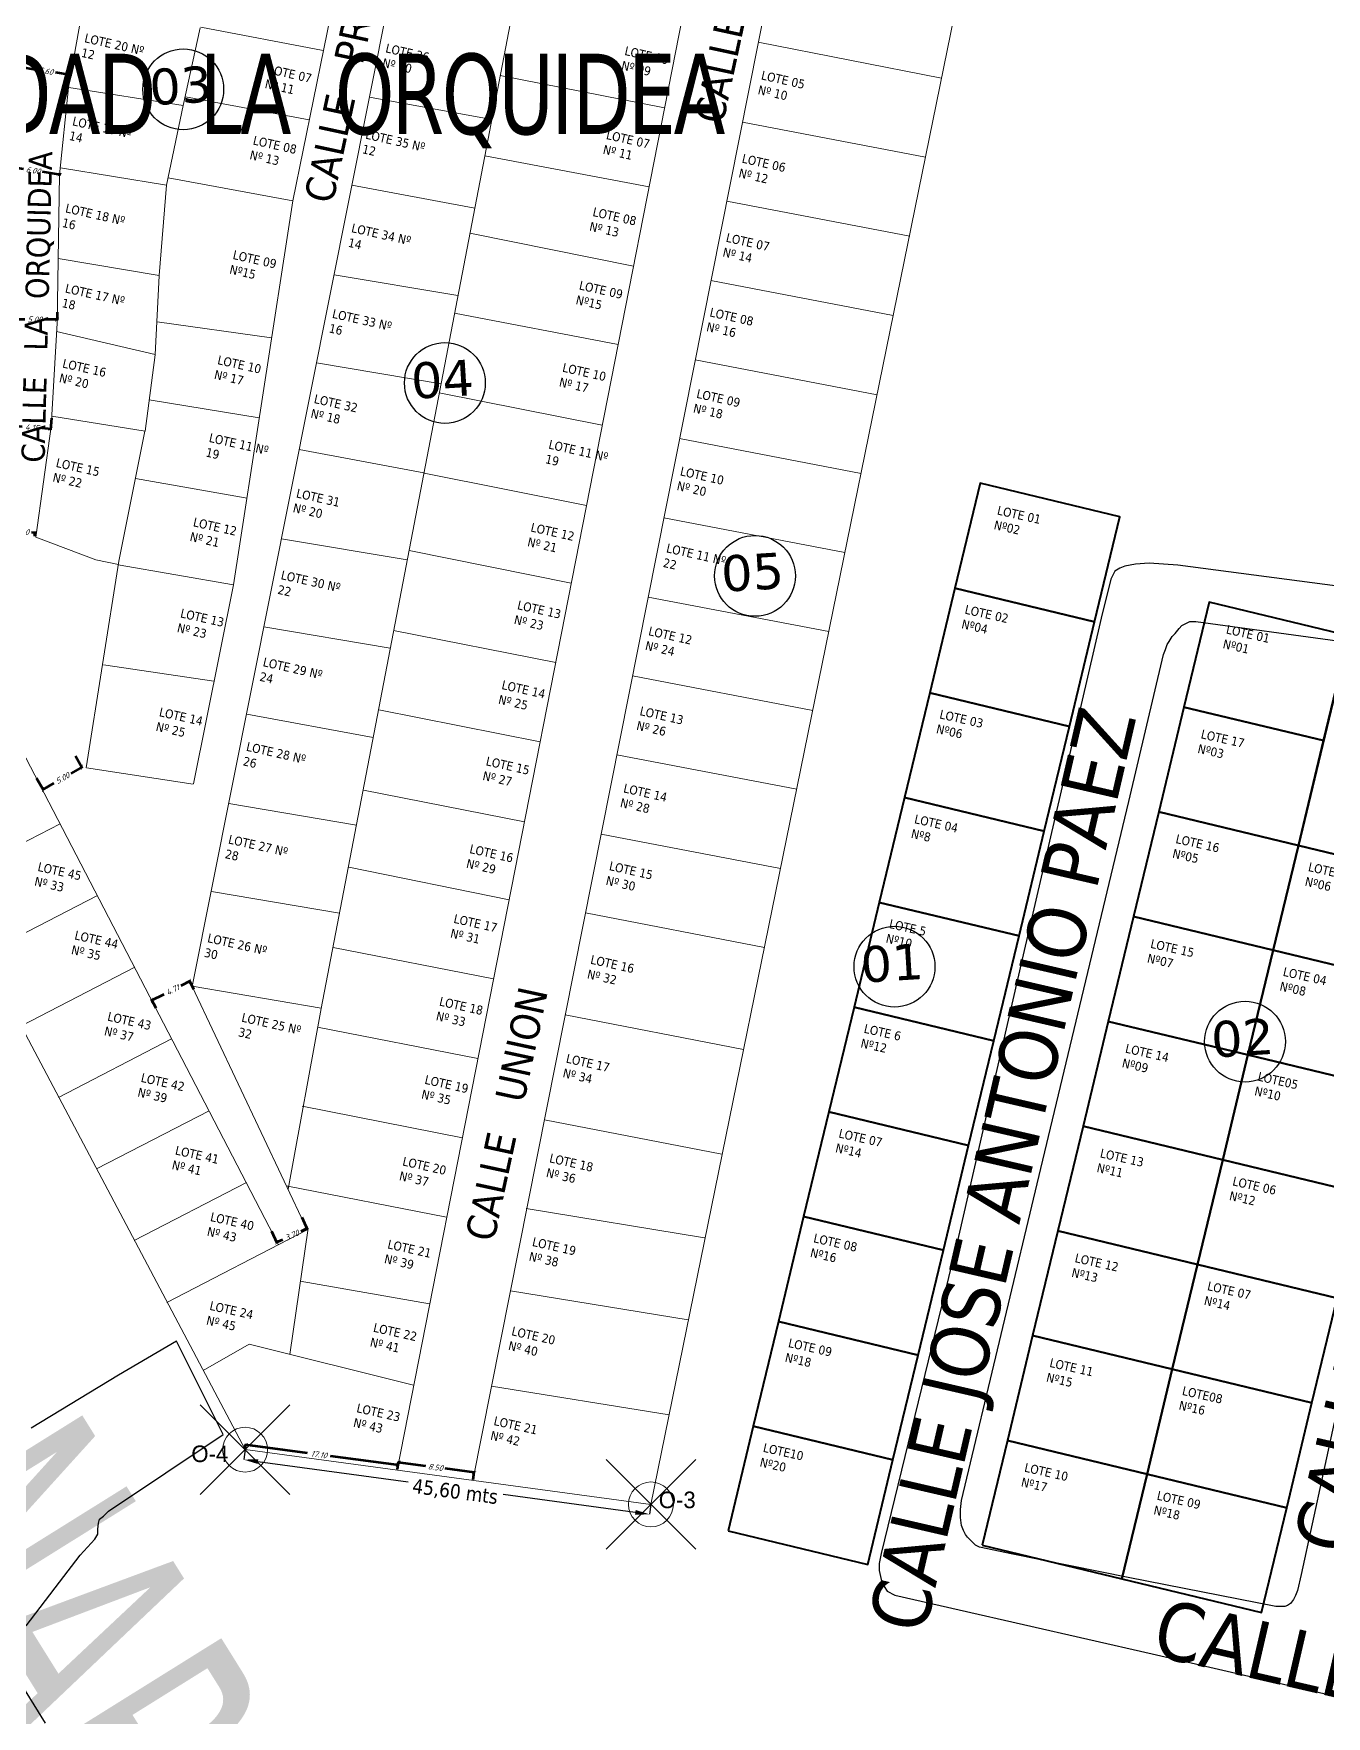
# Model space of a CAD drawing. Header units: metres. Extents: x 2 to 659295185, y -28 to 1124222152.
# Drawn here: x 656642.2 to 656786.1, y 1123410.3 to 1123597.7 of the extents above; entities that cross this region are included whole.
import ezdxf
from ezdxf.enums import TextEntityAlignment as Align

# ---------------------------------------------------------------- set-up
doc = ezdxf.new("R2010")
doc.units = ezdxf.units.M
doc.header["$MEASUREMENT"] = 0
doc.header["$PDMODE"] = 35
doc.header["$PDSIZE"] = 5
doc.linetypes.add('HIDDEN', pattern=[0.375, 0.25, -0.125])
doc.layers.get('0').update_dxf_attribs({"linetype": 'CONTINUOUS'})
for name, color, linetype in [('CALLES', 1, 'CONTINUOUS'), ('FORMATO', 7, 'CONTINUOUS'), ('MANZANA', 30, 'CONTINUOUS'), ('Numero de manzana', 6, 'CONTINUOUS'), ('Parcelas', 140, 'CONTINUOUS'), ('TEXTOS', 7, 'CONTINUOUS')]:
    doc.layers.add(name, color=color, linetype=linetype)
doc.layers.add('LIMITE 2017 IGVSB', color=7, linetype='CONTINUOUS', lineweight=120)
doc.styles.add('L60', font='BKANT.TTF', dxfattribs={"height": 1.5})
doc.styles.add('ROMAN', font='verdana.ttf')
doc.styles.get("Standard").update_dxf_attribs({"font": 'tahoma.ttf'})
doc.styles.add('TEXTO 500', font='romans.shx', dxfattribs={"oblique": 20, "height": 0.65})
doc.dimstyles.new('COTAS 500', dxfattribs={"dimtxt": 0.65, "dimasz": 0.4, "dimexe": 0.08, "dimexo": 0.1, "dimgap": 0.05, "dimtad": 0, "dimzin": 1, "dimdsep": 46, "dimtxsty": 'TEXTO 500', "dimblk": 'ARCHTICK', "dimcen": -4, "dimdle": 0.08, "dimclrd": 256, "dimclre": 256, "dimclrt": 256, "dimazin": 0, "dimtfac": 1, "dimtmove": 1, "dimatfit": 0, "dimldrblk": 'ARCHTICK', "dimfxl": 1, "dimlwd": -1, "dimlwe": -1, "dimarcsym": 0})
doc.dimstyles.new('parcelas 2', dxfattribs={"dimtxt": 1.6, "dimasz": 1.6, "dimexe": 0, "dimexo": 0, "dimgap": 0.5, "dimtad": 4, "dimzin": 0, "dimtxsty": 'Standard', "dimcen": 2.5, "dimadec": 0, "dimazin": 0, "dimtfac": 1, "dimtmove": 0, "dimatfit": 3, "dimfxl": 1, "dimarcsym": 0})

# ---------------------------------------------------------------- blocks, each defined once
blk = doc.blocks.new('_ArchTick')
at = {"color": 0, "linetype": 'ByBlock', "const_width": 0.15}
blk.add_lwpolyline([(-0.5, -0.5), (0.5, 0.5)], dxfattribs=at)
blk = doc.blocks.new('*D1594')
at = {"layer": 'LIMITE 2017 IGVSB', "transparency": 16777216}
for p, q in [((656640.68, 1123593.96), (656642.44, 1123593.67)), ((656640.78, 1123594.06), (656640.75, 1123593.86)), ((656646.37, 1123593.04), (656644.61, 1123593.32)), ((656646.31, 1123593.17), (656646.28, 1123592.97))]:
    blk.add_line(p, q, dxfattribs=at)
at = {"layer": 'LIMITE 2017 IGVSB', "transparency": 16777216, "xscale": 0.4, "yscale": 0.4, "zscale": 0.4}
for p, rotation in [((656640.76, 1123593.94), 170.8206817717913), ((656646.29, 1123593.05), 350.8206817717914)]:
    blk.add_blockref('_ArchTick', p, dxfattribs=dict(at, rotation=rotation))
at = {"layer": 'LIMITE 2017 IGVSB', "lineweight": 0, "transparency": 16777216, "insert": (656643.53, 1123593.5), "char_height": 0.65, "attachment_point": 5, "rotation": 350.8207, "style": 'TEXTO 500'}
blk.add_mtext('5.60', dxfattribs=at)
blk = doc.blocks.new('*D1599')
at = {"layer": 'LIMITE 2017 IGVSB', "transparency": 16777216}
for p, q in [((656639.09, 1123582.93), (656641.07, 1123582.61)), ((656639.2, 1123583.09), (656639.15, 1123582.83)), ((656645.17, 1123581.95), (656643.19, 1123582.27)), ((656645.12, 1123582.14), (656645.08, 1123581.88))]:
    blk.add_line(p, q, dxfattribs=at)
at = {"layer": 'LIMITE 2017 IGVSB', "transparency": 16777216, "xscale": 0.4, "yscale": 0.4, "zscale": 0.4}
for p, rotation in [((656639.17, 1123582.91), 170.847696635239), ((656645.09, 1123581.96), 350.847696635239)]:
    blk.add_blockref('_ArchTick', p, dxfattribs=dict(at, rotation=rotation))
at = {"layer": 'LIMITE 2017 IGVSB', "lineweight": 0, "transparency": 16777216, "insert": (656642.13, 1123582.44), "char_height": 0.65, "attachment_point": 5, "rotation": 350.8477, "style": 'TEXTO 500'}
blk.add_mtext('6.00', dxfattribs=at)
blk = doc.blocks.new('*D1600')
at = {"layer": 'LIMITE 2017 IGVSB', "transparency": 16777216}
for p, q in [((656639.81, 1123566.71), (656639.8, 1123565.79)), ((656644.81, 1123566.66), (656644.8, 1123565.74)), ((656639.72, 1123565.87), (656641.2, 1123565.86)), ((656644.88, 1123565.82), (656643.4, 1123565.83))]:
    blk.add_line(p, q, dxfattribs=at)
at = {"layer": 'LIMITE 2017 IGVSB', "transparency": 16777216, "xscale": 0.4, "yscale": 0.4, "zscale": 0.4}
for p, rotation in [((656639.8, 1123565.87), 179.4072550280423), ((656644.8, 1123565.82), 359.4072550280422)]:
    blk.add_blockref('_ArchTick', p, dxfattribs=dict(at, rotation=rotation))
at = {"layer": 'LIMITE 2017 IGVSB', "lineweight": 0, "transparency": 16777216, "insert": (656642.3, 1123565.84), "char_height": 0.65, "attachment_point": 5, "rotation": 359.4073, "style": 'TEXTO 500'}
blk.add_mtext('5.00', dxfattribs=at)
blk = doc.blocks.new('*D1601')
at = {"layer": 'LIMITE 2017 IGVSB', "transparency": 16777216}
for p, q in [((656640.05, 1123555.23), (656639.93, 1123553.93)), ((656644.18, 1123554.86), (656644.06, 1123553.56)), ((656639.86, 1123554.01), (656640.92, 1123553.92)), ((656644.15, 1123553.63), (656643.09, 1123553.73))]:
    blk.add_line(p, q, dxfattribs=at)
at = {"layer": 'LIMITE 2017 IGVSB', "transparency": 16777216, "xscale": 0.4, "yscale": 0.4, "zscale": 0.4}
for p, rotation in [((656639.94, 1123554.01), 174.9503557635501), ((656644.07, 1123553.64), 354.9503557635501)]:
    blk.add_blockref('_ArchTick', p, dxfattribs=dict(at, rotation=rotation))
at = {"layer": 'LIMITE 2017 IGVSB', "lineweight": 0, "transparency": 16777216, "insert": (656642, 1123553.82), "char_height": 0.65, "attachment_point": 5, "rotation": 354.9504, "style": 'TEXTO 500'}
blk.add_mtext('4.15', dxfattribs=at)
blk = doc.blocks.new('*D1602')
at = {"layer": 'LIMITE 2017 IGVSB', "transparency": 16777216}
for p, q in [((656639.28, 1123542.3), (656639.77, 1123542.26)), ((656639.34, 1123541.91), (656639.37, 1123542.37)), ((656642.44, 1123542.08), (656641.96, 1123542.11)), ((656642.34, 1123541.71), (656642.37, 1123542.17))]:
    blk.add_line(p, q, dxfattribs=at)
at = {"layer": 'LIMITE 2017 IGVSB', "transparency": 16777216, "xscale": 0.4, "yscale": 0.4, "zscale": 0.4}
for p, rotation in [((656639.36, 1123542.29), 176.1421723995412), ((656642.36, 1123542.09), 356.1421723995412)]:
    blk.add_blockref('_ArchTick', p, dxfattribs=dict(at, rotation=rotation))
at = {"layer": 'LIMITE 2017 IGVSB', "lineweight": 0, "transparency": 16777216, "insert": (656640.86, 1123542.19), "char_height": 0.65, "attachment_point": 5, "rotation": 356.1422, "style": 'TEXTO 500'}
blk.add_mtext('3.00', dxfattribs=at)
blk = doc.blocks.new('*D1603')
at = {"layer": 'LIMITE 2017 IGVSB', "transparency": 16777216}
for p, q in [((656647.64, 1123516.03), (656646.35, 1123515.29)), ((656646.86, 1123517.23), (656647.61, 1123515.92)), ((656642.52, 1123514.74), (656643.27, 1123513.43)), ((656643.16, 1123513.46), (656644.45, 1123514.2))]:
    blk.add_line(p, q, dxfattribs=at)
at = {"layer": 'LIMITE 2017 IGVSB', "transparency": 16777216, "xscale": 0.4, "yscale": 0.4, "zscale": 0.4}
for p, rotation in [((656647.57, 1123515.99), 29.77245874986881), ((656643.23, 1123513.5), 209.7724587498688)]:
    blk.add_blockref('_ArchTick', p, dxfattribs=dict(at, rotation=rotation))
at = {"layer": 'LIMITE 2017 IGVSB', "lineweight": 0, "transparency": 16777216, "insert": (656645.4, 1123514.75), "char_height": 0.65, "attachment_point": 5, "rotation": 29.7725, "style": 'TEXTO 500'}
blk.add_mtext('5.00', dxfattribs=at)
blk = doc.blocks.new('*D1606')
at = {"layer": 'LIMITE 2017 IGVSB', "transparency": 16777216}
for p, q in [((656665.73, 1123440.55), (656672.65, 1123439.62)), ((656665.75, 1123440.08), (656665.82, 1123440.62)), ((656682.84, 1123438.24), (656675.24, 1123439.27)), ((656682.7, 1123437.8), (656682.77, 1123438.33))]:
    blk.add_line(p, q, dxfattribs=at)
at = {"layer": 'LIMITE 2017 IGVSB', "transparency": 16777216, "xscale": 0.4, "yscale": 0.4, "zscale": 0.4}
for p, rotation in [((656665.81, 1123440.54), 172.3308961562306), ((656682.76, 1123438.25), 352.3308961562306)]:
    blk.add_blockref('_ArchTick', p, dxfattribs=dict(at, rotation=rotation))
at = {"layer": 'LIMITE 2017 IGVSB', "lineweight": 0, "transparency": 16777216, "insert": (656673.95, 1123439.44), "char_height": 0.65, "attachment_point": 5, "rotation": 352.3309, "style": 'TEXTO 500'}
blk.add_mtext('17.10', dxfattribs=at)
blk = doc.blocks.new('*D1607')
at = {"layer": 'LIMITE 2017 IGVSB', "color": 0, "lineweight": -2, "transparency": 16777216}
for p, q in [((656665.74, 1123439.98), (656665.59, 1123438.87)), ((656667.17, 1123438.65), (656683.91, 1123436.4)), ((656709.19, 1123432.99), (656694.46, 1123434.98)), ((656710.93, 1123433.89), (656710.78, 1123432.78))]:
    blk.add_line(p, q, dxfattribs=at)
at = {"layer": 'LIMITE 2017 IGVSB', "color": 0, "lineweight": 0, "transparency": 16777216}
for points in [[(656667.21, 1123438.92), (656667.14, 1123438.39), (656665.59, 1123438.87)], [(656709.23, 1123433.26), (656709.16, 1123432.73), (656710.78, 1123432.78)]]:
    blk.add_solid(points, dxfattribs=at)
at = {"layer": 'LIMITE 2017 IGVSB', "color": 0, "lineweight": 0, "transparency": 16777216, "insert": (656689.12, 1123435.21), "char_height": 1.6, "attachment_point": 5, "rotation": 352.3256}
blk.add_mtext('45,60 mts', dxfattribs=at)
blk = doc.blocks.new('*D1608')
at = {"layer": 'LIMITE 2017 IGVSB', "transparency": 16777216}
for p, q in [((656682.7, 1123437.79), (656682.82, 1123438.66)), ((656682.73, 1123438.59), (656685.83, 1123438.17)), ((656691.3, 1123437.43), (656688.01, 1123437.88)), ((656691.12, 1123436.66), (656691.24, 1123437.52))]:
    blk.add_line(p, q, dxfattribs=at)
at = {"layer": 'LIMITE 2017 IGVSB', "transparency": 16777216, "xscale": 0.4, "yscale": 0.4, "zscale": 0.4}
for p, rotation in [((656682.81, 1123438.58), 172.3096755245934), ((656691.23, 1123437.44), 352.3096755245933)]:
    blk.add_blockref('_ArchTick', p, dxfattribs=dict(at, rotation=rotation))
at = {"layer": 'LIMITE 2017 IGVSB', "lineweight": 0, "transparency": 16777216, "insert": (656686.92, 1123438.02), "char_height": 0.65, "attachment_point": 5, "rotation": 352.3097, "style": 'TEXTO 500'}
blk.add_mtext('8.50', dxfattribs=at)
blk = doc.blocks.new('*D1609')
at = {"layer": 'LIMITE 2017 IGVSB', "transparency": 16777216}
for p, q in [((656659.65, 1123492.17), (656658.57, 1123491.63)), ((656660.03, 1123491.23), (656659.54, 1123492.21)), ((656655.29, 1123490), (656656.73, 1123490.72)), ((656655.82, 1123489.13), (656655.33, 1123490.11))]:
    blk.add_line(p, q, dxfattribs=at)
at = {"layer": 'LIMITE 2017 IGVSB', "transparency": 16777216, "xscale": 0.4, "yscale": 0.4, "zscale": 0.4}
for p, rotation in [((656659.58, 1123492.14), 26.51118499014046), ((656655.36, 1123490.03), 206.5111849901405)]:
    blk.add_blockref('_ArchTick', p, dxfattribs=dict(at, rotation=rotation))
at = {"layer": 'LIMITE 2017 IGVSB', "lineweight": 0, "transparency": 16777216, "insert": (656657.65, 1123491.17), "char_height": 0.65, "attachment_point": 5, "rotation": 26.5112, "style": 'TEXTO 500'}
blk.add_mtext('4.71', dxfattribs=at)
blk = doc.blocks.new('*D1610')
at = {"layer": 'LIMITE 2017 IGVSB', "transparency": 16777216}
for p, q in [((656672.04, 1123465.86), (656672.65, 1123464.53)), ((656668.67, 1123464.32), (656669.27, 1123463)), ((656669.17, 1123463.04), (656669.93, 1123463.38)), ((656672.69, 1123464.64), (656671.93, 1123464.29))]:
    blk.add_line(p, q, dxfattribs=at)
at = {"layer": 'LIMITE 2017 IGVSB', "transparency": 16777216, "xscale": 0.4, "yscale": 0.4, "zscale": 0.4}
for p, rotation in [((656672.61, 1123464.6), 24.47163873941117), ((656669.24, 1123463.07), 204.4716387394112)]:
    blk.add_blockref('_ArchTick', p, dxfattribs=dict(at, rotation=rotation))
at = {"layer": 'LIMITE 2017 IGVSB', "lineweight": 0, "transparency": 16777216, "insert": (656670.93, 1123463.84), "char_height": 0.65, "attachment_point": 5, "rotation": 24.4716, "style": 'TEXTO 500'}
blk.add_mtext('3.70', dxfattribs=at)

msp = doc.modelspace()

# ---------------------------------------------------------------- linework, layer by layer
at = {"layer": 'LIMITE 2017 IGVSB', "color": 3, "lineweight": 0}
for p, q in [((656689.3576, 1123639.6732), (656659.8561, 1123491.5475)), ((656683.6671, 1123640.7887), (656671.0378, 1123579.0616)), ((656702.6065, 1123637.1247), (656674.2112, 1123489.1094)), ((656721.1195, 1123633.5542), (656682.682, 1123437.6977)), ((656729.8539, 1123631.8598), (656691.1059, 1123436.5567)), ((656750.4684, 1123627.8943), (656710.9285, 1123433.883)), ((656649.3207, 1123610.0253), (656646.0903, 1123591.6797)), ((656660.7316, 1123598.316), (656658.8391, 1123589.6619)), ((656660.8005, 1123598.3904), (656674.4398, 1123595.8029)), ((656722.8854, 1123596.7003), (656743.3002, 1123592.72)), ((656694.1324, 1123592.9971), (656712.444, 1123589.3925)), ((656646.0907, 1123591.6808), (656645.0886, 1123581.9584)), ((656646.0915, 1123591.6813), (656658.8391, 1123589.6619)), ((656659.0944, 1123590.6241), (656672.8702, 1123588.0538)), ((656679.5724, 1123590.5869), (656693.2003, 1123588.1088)), ((656658.8407, 1123589.6569), (656656.9741, 1123580.7904)), ((656721.1143, 1123587.8104), (656741.5036, 1123583.9065)), ((656692.4311, 1123584.0538), (656710.7279, 1123580.5866)), ((656645.0886, 1123581.9584), (656644.799, 1123565.4186)), ((656645.1868, 1123582.7174), (656656.9741, 1123580.7904)), ((656657.1548, 1123581.6184), (656671.0378, 1123579.0616)), ((656656.9756, 1123580.7913), (656656.1771, 1123570.7323)), ((656677.6313, 1123580.7727), (656691.3035, 1123578.2393)), ((656671.0368, 1123579.0635), (656664.4581, 1123536.2727)), ((656719.3782, 1123579.002), (656739.7433, 1123575.1024)), ((656690.7559, 1123575.4571), (656709.0004, 1123571.7819)), ((656644.9292, 1123572.6132), (656656.1771, 1123570.7323)), ((656656.1711, 1123570.7098), (656655.7259, 1123561.9249)), ((656675.6473, 1123570.8202), (656689.4373, 1123568.4976)), ((656717.5997, 1123570.161), (656737.9146, 1123566.28)), ((656689.0727, 1123566.5529), (656707.2805, 1123563.0382)), ((656644.799, 1123565.4186), (656644.14, 1123553.9008)), ((656644.7463, 1123564.507), (656655.7259, 1123561.9249)), ((656655.9281, 1123565.5654), (656668.6739, 1123563.7833)), ((656655.7097, 1123561.9044), (656654.5945, 1123553.3849)), ((656673.7054, 1123561.0157), (656687.5612, 1123558.6816)), ((656715.8642, 1123561.3418), (656736.1175, 1123557.4592)), ((656655.0412, 1123556.9037), (656667.3119, 1123554.8779)), ((656687.361, 1123557.6573), (656705.5169, 1123554.0579)), ((656644.2109, 1123555.08), (656654.5945, 1123553.3849)), ((656644.14, 1123553.9008), (656642.4291, 1123541.5832)), ((656654.5862, 1123553.3847), (656651.6904, 1123538.9265)), ((656671.7605, 1123551.363), (656685.6492, 1123548.7432)), ((656714.1213, 1123552.5873), (656734.3305, 1123548.6927)), ((656653.5477, 1123548.1346), (656665.9668, 1123545.9426)), ((656685.6611, 1123548.7338), (656703.7645, 1123545.1225)), ((656712.3744, 1123543.7521), (656732.5376, 1123539.9027)), ((656642.431, 1123541.5805), (656649.1072, 1123539.0801)), ((656669.7764, 1123541.4104), (656683.7916, 1123539.0533)), ((656684.0033, 1123540.1246), (656702.0372, 1123536.4637)), ((656651.6904, 1123538.9265), (656648.0391, 1123515.9217)), ((656649.1081, 1123539.0789), (656651.6508, 1123538.5377)), ((656651.6212, 1123538.5276), (656664.4581, 1123536.2727)), ((656664.4581, 1123536.2727), (656660.0075, 1123514.108)), ((656710.6331, 1123534.9234), (656730.7364, 1123531.0885)), ((656669.471, 1123462.8063), (656632.6874, 1123533.6214)), ((656667.8346, 1123531.606), (656681.9072, 1123529.239)), ((656682.2773, 1123531.1946), (656700.339, 1123527.6533)), ((656665.7355, 1123439.9797), (656619.7436, 1123526.9453)), ((656649.956, 1123527.3774), (656662.272, 1123525.5531)), ((656708.8831, 1123526.1404), (656728.9464, 1123522.2915)), ((656665.9256, 1123521.8771), (656679.9894, 1123519.2805)), ((656680.6321, 1123522.3609), (656698.5983, 1123518.8021)), ((656707.1353, 1123517.3481), (656727.1633, 1123513.5193)), ((656648.0753, 1123515.9064), (656659.9677, 1123514.0698)), ((656663.9415, 1123511.9246), (656678.1305, 1123509.5223)), ((656678.9322, 1123513.4375), (656696.847, 1123509.8757)), ((656645.1277, 1123509.6654), (656632.3567, 1123503.0793)), ((656705.3872, 1123508.5211), (656725.3581, 1123504.6909)), ((656677.2744, 1123504.8283), (656695.1456, 1123501.2069)), ((656649.2908, 1123501.6822), (656636.56, 1123495.117)), ((656661.9997, 1123502.1201), (656676.2383, 1123499.712)), ((656703.6444, 1123499.7513), (656723.5718, 1123495.9173)), ((656675.5483, 1123495.8983), (656693.4161, 1123492.3935)), ((656653.4619, 1123493.6984), (656640.7732, 1123487.1515)), ((656659.8382, 1123491.5843), (656674.2234, 1123489.1527)), ((656659.8561, 1123491.5475), (656672.6502, 1123464.4638)), ((656674.2102, 1123489.1108), (656670.5188, 1123468.981)), ((656701.3684, 1123488.3879), (656721.2272, 1123484.5542)), ((656657.559, 1123485.7106), (656644.9677, 1123479.1981)), ((656673.8003, 1123487.0443), (656691.6681, 1123483.5395)), ((656672.0828, 1123478.2199), (656689.9505, 1123474.7151)), ((656661.7213, 1123477.722), (656649.1739, 1123471.2379)), ((656699.0644, 1123476.6961), (656718.8382, 1123472.902)), ((656665.8774, 1123469.7326), (656653.3833, 1123463.2842)), ((656670.3078, 1123469.3763), (656688.1755, 1123465.8715)), ((656697.0302, 1123466.8491), (656716.8998, 1123463.5689)), ((656672.6506, 1123464.4643), (656657.021, 1123456.3854)), ((656672.7479, 1123464.6333), (656670.7162, 1123450.5747)), ((656671.8775, 1123458.7505), (656686.2754, 1123456.2206)), ((656695.288, 1123457.6791), (656715.0648, 1123454.4516)), ((656661.0861, 1123448.8099), (656666.1861, 1123451.7106)), ((656666.1861, 1123451.7106), (656684.4737, 1123447.1504)), ((656693.1649, 1123447.0471), (656712.9643, 1123443.8681)), ((656710.9285, 1123433.883), (656665.7355, 1123439.9797))]:
    msp.add_line(p, q, dxfattribs=at)
at = {"layer": 'LIMITE 2017 IGVSB', "lineweight": 0}
for p in [(656665.7355, 1123439.9797), (656710.9285, 1123433.883)]:
    msp.add_point(p, dxfattribs=at)
at = {"layer": 'MANZANA', "lineweight": -2}
for p, q in [((656763.1395, 1123538.1271), (656762.587, 1123537.7971)), ((656763.1395, 1123538.1271), (656762.587, 1123537.7971)), ((656763.6837, 1123538.357), (656763.1395, 1123538.1271)), ((656763.6837, 1123538.357), (656763.1395, 1123538.1271)), ((656764.8876, 1123538.577), (656763.6837, 1123538.357)), ((656764.8876, 1123538.577), (656763.6837, 1123538.357)), ((656766.4213, 1123538.6969), (656764.8876, 1123538.577)), ((656766.4213, 1123538.6969), (656764.8876, 1123538.577)), ((656769.596, 1123538.487), (656766.4213, 1123538.6969)), ((656769.596, 1123538.487), (656766.4213, 1123538.6969)), ((656836.915, 1123529.6088), (656769.596, 1123538.487)), ((656762.1582, 1123536.9073), (656761.078, 1123532.5882)), ((656762.1582, 1123536.9073), (656761.078, 1123532.5882)), ((656762.587, 1123537.7971), (656762.1582, 1123536.9073)), ((656762.587, 1123537.7971), (656762.1582, 1123536.9073)), ((656761.078, 1123532.5882), (656752.2632, 1123494.6159)), ((656761.078, 1123532.5882), (656752.2632, 1123494.6159)), ((656768.6477, 1123529.9687), (656768.9775, 1123530.5286)), ((656768.6477, 1123529.9687), (656768.9775, 1123530.5286)), ((656768.9775, 1123530.5286), (656769.3074, 1123530.8585)), ((656768.9775, 1123530.5286), (656769.3074, 1123530.8585)), ((656769.3074, 1123530.8585), (656769.7361, 1123531.4084)), ((656769.3074, 1123530.8585), (656769.7361, 1123531.4084)), ((656769.7361, 1123531.4084), (656770.066, 1123531.7484)), ((656769.7361, 1123531.4084), (656770.066, 1123531.7484)), ((656770.066, 1123531.7484), (656770.503, 1123531.9683)), ((656770.066, 1123531.7484), (656770.503, 1123531.9683)), ((656770.503, 1123531.9683), (656770.94, 1123532.1883)), ((656770.503, 1123531.9683), (656770.94, 1123532.1883)), ((656770.94, 1123532.1883), (656771.5997, 1123532.1983)), ((656770.94, 1123532.1883), (656771.5997, 1123532.1983)), ((656771.5997, 1123532.1983), (656787.3905, 1123530.0487)), ((656767.9963, 1123528.529), (656768.2189, 1123529.0789)), ((656767.9963, 1123528.529), (656768.2189, 1123529.0789)), ((656768.2189, 1123529.0789), (656768.4333, 1123529.6388)), ((656768.2189, 1123529.0789), (656768.4333, 1123529.6388)), ((656768.4333, 1123529.6388), (656768.6477, 1123529.9687)), ((656768.4333, 1123529.6388), (656768.6477, 1123529.9687)), ((656764.129, 1123512.1424), (656767.9963, 1123528.529)), ((656764.129, 1123512.1424), (656767.9963, 1123528.529)), ((656754.3329, 1123471.2907), (656764.129, 1123512.1424)), ((656754.3329, 1123471.2907), (656764.129, 1123512.1424)), ((656752.2632, 1123494.6159), (656745.1635, 1123463.7322)), ((656752.2632, 1123494.6159), (656745.1635, 1123463.7322)), ((656745.5098, 1123434.3082), (656754.3329, 1123471.2907)), ((656745.5098, 1123434.3082), (656754.3329, 1123471.2907)), ((656745.1635, 1123463.7322), (656736.5549, 1123428.4094)), ((656745.1635, 1123463.7322), (656736.5549, 1123428.4094)), ((656658.1039, 1123452.0646), (656651.6556, 1123448.2754)), ((656658.1039, 1123452.0646), (656651.6556, 1123448.2754)), ((656663.2988, 1123441.6867), (656658.1039, 1123452.0646)), ((656663.2988, 1123441.6867), (656658.1039, 1123452.0646)), ((656651.6556, 1123448.2754), (656641.9255, 1123442.3666)), ((656651.6556, 1123448.2754), (656641.9255, 1123442.3666)), ((656787.0029, 1123443.0064), (656783.35, 1123426.0699)), ((656787.0029, 1123443.0064), (656783.35, 1123426.0699)), ((656650.5177, 1123433.1184), (656663.2988, 1123441.6867)), ((656650.5177, 1123433.1184), (656663.2988, 1123441.6867)), ((656649.9735, 1123432.5586), (656650.5177, 1123433.1184)), ((656649.9735, 1123432.5586), (656650.5177, 1123433.1184)), ((656745.4109, 1123433.3184), (656745.5098, 1123434.3082)), ((656745.4109, 1123433.3184), (656745.5098, 1123434.3082)), ((656745.4109, 1123432.4286), (656745.4109, 1123433.3184)), ((656745.4109, 1123432.4286), (656745.4109, 1123433.3184)), ((656649.3221, 1123431.1188), (656649.4293, 1123431.7887)), ((656649.3221, 1123431.1188), (656649.4293, 1123431.7887)), ((656649.4293, 1123431.7887), (656649.5365, 1123432.2286)), ((656649.4293, 1123431.7887), (656649.5365, 1123432.2286)), ((656649.5365, 1123432.2286), (656649.9735, 1123432.5586)), ((656649.5365, 1123432.2286), (656649.9735, 1123432.5586)), ((656745.5263, 1123431.5488), (656745.4109, 1123432.4286)), ((656745.5263, 1123431.5488), (656745.4109, 1123432.4286)), ((656745.749, 1123430.9889), (656745.5263, 1123431.5488)), ((656745.749, 1123430.9889), (656745.5263, 1123431.5488)), ((656647.3596, 1123428.2394), (656648.9922, 1123430.0091)), ((656647.3596, 1123428.2394), (656648.9922, 1123430.0091)), ((656648.9922, 1123430.0091), (656649.3221, 1123430.569)), ((656648.9922, 1123430.0091), (656649.3221, 1123430.569)), ((656649.3221, 1123430.569), (656649.3221, 1123431.1188)), ((656649.3221, 1123430.569), (656649.3221, 1123431.1188)), ((656745.9716, 1123430.549), (656745.749, 1123430.9889)), ((656745.9716, 1123430.549), (656745.749, 1123430.9889)), ((656746.186, 1123430.219), (656745.9716, 1123430.549)), ((656746.186, 1123430.219), (656745.9716, 1123430.549)), ((656746.6313, 1123429.7791), (656746.186, 1123430.219)), ((656746.6313, 1123429.7791), (656746.186, 1123430.219)), ((656747.0683, 1123429.3392), (656746.6313, 1123429.7791)), ((656747.0683, 1123429.3392), (656746.6313, 1123429.7791)), ((656747.5053, 1123429.1193), (656747.0683, 1123429.3392)), ((656747.5053, 1123429.1193), (656747.0683, 1123429.3392)), ((656645.0755, 1123425.24), (656647.3596, 1123428.2394)), ((656645.0755, 1123425.24), (656647.3596, 1123428.2394)), ((656736.5549, 1123428.4094), (656736.3405, 1123427.2996)), ((656736.5549, 1123428.4094), (656736.3405, 1123427.2996)), ((656751.2407, 1123428.3594), (656747.5053, 1123429.1193)), ((656751.2407, 1123428.3594), (656747.5053, 1123429.1193)), ((656764.0712, 1123425.7599), (656751.2407, 1123428.3594)), ((656764.0712, 1123425.7599), (656751.2407, 1123428.3594)), ((656736.3405, 1123427.2996), (656736.3405, 1123426.5298)), ((656736.3405, 1123427.2996), (656736.3405, 1123426.5298)), ((656736.3405, 1123426.5298), (656736.5631, 1123425.53)), ((656736.3405, 1123426.5298), (656736.5631, 1123425.53)), ((656736.5631, 1123425.53), (656736.9012, 1123424.7601)), ((656736.5631, 1123425.53), (656736.9012, 1123424.7601)), ((656780.5217, 1123422.5206), (656764.0712, 1123425.7599)), ((656780.5217, 1123422.5206), (656764.0712, 1123425.7599)), ((656783.35, 1123426.0699), (656782.9212, 1123424.3002)), ((656783.35, 1123426.0699), (656782.9212, 1123424.3002)), ((656641.3648, 1123420.361), (656645.0755, 1123425.24)), ((656641.3648, 1123420.361), (656645.0755, 1123425.24)), ((656736.9012, 1123424.7601), (656737.231, 1123424.2103)), ((656736.9012, 1123424.7601), (656737.231, 1123424.2103)), ((656737.231, 1123424.2103), (656738.1051, 1123423.7703)), ((656737.231, 1123424.2103), (656738.1051, 1123423.7703)), ((656738.1051, 1123423.7703), (656766.7346, 1123417.2617)), ((656738.1051, 1123423.7703), (656766.7346, 1123417.2617)), ((656782.7068, 1123423.7503), (656782.4925, 1123423.3004)), ((656782.7068, 1123423.7503), (656782.4925, 1123423.3004)), ((656782.9212, 1123424.3002), (656782.7068, 1123423.7503)), ((656782.9212, 1123424.3002), (656782.7068, 1123423.7503)), ((656781.0659, 1123422.5206), (656780.5217, 1123422.5206)), ((656781.0659, 1123422.5206), (656780.5217, 1123422.5206)), ((656781.503, 1123422.5206), (656781.0659, 1123422.5206)), ((656781.503, 1123422.5206), (656781.0659, 1123422.5206)), ((656781.8328, 1123422.6406), (656781.503, 1123422.5206)), ((656781.8328, 1123422.6406), (656781.503, 1123422.5206)), ((656782.1626, 1123422.8605), (656781.8328, 1123422.6406)), ((656782.1626, 1123422.8605), (656781.8328, 1123422.6406)), ((656782.4925, 1123423.3004), (656782.1626, 1123422.8605)), ((656782.4925, 1123423.3004), (656782.1626, 1123422.8605)), ((656766.7346, 1123417.2617), (656814.4533, 1123406.1939)), ((656643.5005, 1123409.5332), (656640.5155, 1123414.3823))]:
    msp.add_line(p, q, dxfattribs=at)
at = {"layer": 'Numero de manzana', "lineweight": -2}
for centre in [(656658.846, 1123591.4646), (656687.987, 1123558.7648), (656722.5199, 1123537.2823), (656738.0534, 1123493.7597), (656738.0534, 1123493.7597), (656777.087, 1123485.4184), (656777.087, 1123485.4184)]:
    msp.add_circle(centre, 4.5001, dxfattribs=at)
at = {"layer": 'Parcelas', "lineweight": 40}
for points in [[(656744.785, 1123535.927), (656760.3408, 1123532.1831), (656763.1487, 1123543.85), (656747.5929, 1123547.5939), (656744.785, 1123535.927)], [(656744.785, 1123535.927), (656760.3408, 1123532.1831), (656763.1487, 1123543.85), (656747.5929, 1123547.5939), (656744.785, 1123535.927)], [(656741.9771, 1123524.2602), (656757.5329, 1123520.5163), (656760.3408, 1123532.1831), (656744.785, 1123535.927), (656741.9771, 1123524.2602)], [(656741.9771, 1123524.2602), (656757.5329, 1123520.5163), (656760.3408, 1123532.1831), (656744.785, 1123535.927), (656741.9771, 1123524.2602)], [(656770.2791, 1123522.6758), (656785.8349, 1123518.9319), (656788.6428, 1123530.5987), (656773.087, 1123534.3426), (656770.2791, 1123522.6758)], [(656783.0269, 1123507.265), (656798.5828, 1123503.5211), (656804.1986, 1123526.8548), (656788.6428, 1123530.5987), (656783.0269, 1123507.265)], [(656739.1691, 1123512.5933), (656754.725, 1123508.8494), (656757.5329, 1123520.5163), (656741.9771, 1123524.2602), (656739.1691, 1123512.5933)], [(656739.1691, 1123512.5933), (656754.725, 1123508.8494), (656757.5329, 1123520.5163), (656741.9771, 1123524.2602), (656739.1691, 1123512.5933)], [(656767.4711, 1123511.0089), (656783.0269, 1123507.265), (656785.8349, 1123518.9319), (656770.2791, 1123522.6758), (656767.4711, 1123511.0089)], [(656767.4711, 1123511.0089), (656783.0269, 1123507.265), (656785.8349, 1123518.9319), (656770.2791, 1123522.6758), (656767.4711, 1123511.0089)], [(656736.3612, 1123500.9265), (656751.917, 1123497.1826), (656754.725, 1123508.8494), (656739.1691, 1123512.5933), (656736.3612, 1123500.9265)], [(656736.3612, 1123500.9265), (656751.917, 1123497.1826), (656754.725, 1123508.8494), (656739.1691, 1123512.5933), (656736.3612, 1123500.9265)], [(656764.6632, 1123499.342), (656780.219, 1123495.5981), (656783.0269, 1123507.265), (656767.4711, 1123511.0089), (656764.6632, 1123499.342)], [(656764.6632, 1123499.342), (656780.219, 1123495.5981), (656783.0269, 1123507.265), (656767.4711, 1123511.0089), (656764.6632, 1123499.342)], [(656780.219, 1123495.5981), (656795.7748, 1123491.8542), (656798.5828, 1123503.5211), (656783.0269, 1123507.265), (656780.219, 1123495.5981)], [(656733.5533, 1123489.2596), (656749.1091, 1123485.5157), (656751.917, 1123497.1826), (656736.3612, 1123500.9265), (656733.5533, 1123489.2596)], [(656733.5533, 1123489.2596), (656749.1091, 1123485.5157), (656751.917, 1123497.1826), (656736.3612, 1123500.9265), (656733.5533, 1123489.2596)], [(656761.8553, 1123487.6752), (656777.4111, 1123483.9313), (656780.219, 1123495.5981), (656764.6632, 1123499.342), (656761.8553, 1123487.6752)], [(656761.8553, 1123487.6752), (656777.4111, 1123483.9313), (656780.219, 1123495.5981), (656764.6632, 1123499.342), (656761.8553, 1123487.6752)], [(656777.4111, 1123483.9313), (656792.9669, 1123480.1874), (656795.7748, 1123491.8542), (656780.219, 1123495.5981), (656777.4111, 1123483.9313)], [(656730.7454, 1123477.5927), (656746.3012, 1123473.8488), (656749.1091, 1123485.5157), (656733.5533, 1123489.2596), (656730.7454, 1123477.5927)], [(656730.7454, 1123477.5927), (656746.3012, 1123473.8488), (656749.1091, 1123485.5157), (656733.5533, 1123489.2596), (656730.7454, 1123477.5927)], [(656759.0474, 1123476.0083), (656774.6032, 1123472.2644), (656777.4111, 1123483.9313), (656761.8553, 1123487.6752), (656759.0474, 1123476.0083)], [(656759.0474, 1123476.0083), (656774.6032, 1123472.2644), (656777.4111, 1123483.9313), (656761.8553, 1123487.6752), (656759.0474, 1123476.0083)], [(656774.6032, 1123472.2644), (656790.159, 1123468.5205), (656792.9669, 1123480.1874), (656777.4111, 1123483.9313), (656774.6032, 1123472.2644)], [(656727.9374, 1123465.9259), (656743.4933, 1123462.182), (656746.3012, 1123473.8488), (656730.7454, 1123477.5927), (656727.9374, 1123465.9259)], [(656727.9374, 1123465.9259), (656743.4933, 1123462.182), (656746.3012, 1123473.8488), (656730.7454, 1123477.5927), (656727.9374, 1123465.9259)], [(656756.2394, 1123464.3415), (656771.7952, 1123460.5976), (656774.6032, 1123472.2644), (656759.0474, 1123476.0083), (656756.2394, 1123464.3415)], [(656756.2394, 1123464.3415), (656771.7952, 1123460.5976), (656774.6032, 1123472.2644), (656759.0474, 1123476.0083), (656756.2394, 1123464.3415)], [(656771.7952, 1123460.5976), (656787.3511, 1123456.8537), (656790.159, 1123468.5205), (656774.6032, 1123472.2644), (656771.7952, 1123460.5976)], [(656725.1295, 1123454.259), (656740.6853, 1123450.5151), (656743.4933, 1123462.182), (656727.9374, 1123465.9259), (656725.1295, 1123454.259)], [(656725.1295, 1123454.259), (656740.6853, 1123450.5151), (656743.4933, 1123462.182), (656727.9374, 1123465.9259), (656725.1295, 1123454.259)], [(656753.4315, 1123452.6746), (656768.9873, 1123448.9307), (656771.7952, 1123460.5976), (656756.2394, 1123464.3415), (656753.4315, 1123452.6746)], [(656753.4315, 1123452.6746), (656768.9873, 1123448.9307), (656771.7952, 1123460.5976), (656756.2394, 1123464.3415), (656753.4315, 1123452.6746)], [(656768.9873, 1123448.9307), (656784.5431, 1123445.1868), (656787.3511, 1123456.8537), (656771.7952, 1123460.5976), (656768.9873, 1123448.9307)], [(656722.3216, 1123442.5922), (656737.8774, 1123438.8483), (656740.6853, 1123450.5151), (656725.1295, 1123454.259), (656722.3216, 1123442.5922)], [(656722.3216, 1123442.5922), (656737.8774, 1123438.8483), (656740.6853, 1123450.5151), (656725.1295, 1123454.259), (656722.3216, 1123442.5922)], [(656750.6236, 1123441.0078), (656766.1794, 1123437.2639), (656768.9873, 1123448.9307), (656753.4315, 1123452.6746), (656750.6236, 1123441.0078)], [(656750.6236, 1123441.0078), (656766.1794, 1123437.2639), (656768.9873, 1123448.9307), (656753.4315, 1123452.6746), (656750.6236, 1123441.0078)], [(656766.1794, 1123437.2639), (656781.7352, 1123433.52), (656784.5431, 1123445.1868), (656768.9873, 1123448.9307), (656766.1794, 1123437.2639)], [(656766.1794, 1123437.2639), (656781.7352, 1123433.52), (656784.5431, 1123445.1868), (656768.9873, 1123448.9307), (656766.1794, 1123437.2639)], [(656719.5137, 1123430.9253), (656735.0695, 1123427.1814), (656737.8774, 1123438.8483), (656722.3216, 1123442.5922), (656719.5137, 1123430.9253)], [(656719.5137, 1123430.9253), (656735.0695, 1123427.1814), (656737.8774, 1123438.8483), (656722.3216, 1123442.5922), (656719.5137, 1123430.9253)], [(656747.8157, 1123429.3409), (656763.3715, 1123425.597), (656766.1794, 1123437.2639), (656750.6236, 1123441.0078), (656747.8157, 1123429.3409)], [(656747.8157, 1123429.3409), (656763.3715, 1123425.597), (656766.1794, 1123437.2639), (656750.6236, 1123441.0078), (656747.8157, 1123429.3409)], [(656763.3715, 1123425.597), (656778.9273, 1123421.8531), (656781.7352, 1123433.52), (656766.1794, 1123437.2639), (656763.3715, 1123425.597)], [(656763.3715, 1123425.597), (656778.9273, 1123421.8531), (656781.7352, 1123433.52), (656766.1794, 1123437.2639), (656763.3715, 1123425.597)]]:
    msp.add_lwpolyline(points, dxfattribs=at)

# ---------------------------------------------------------------- texts
at = {"layer": 'CALLES', "color": 0}
for s, height, rotation, p in [('CALLE RICAURTE O PERU', 8.5, 347, (656834.1223, 1123611.6762)), ('CALLE   PRIMAVERA  ', 3.289008, 77.837357, (656678.1934, 1123598.9766)), ('CALLE   UNION ', 3.289008, 77.837357, (656720.4882, 1123602.4488)), ('CALLE   LA  ORQUIDEA  ', 2.59161, 88.579043, (656642.7701, 1123568.1953)), ('CALLE JOSE ANTONIO PAEZ ', 6.5, 77, (656751.1185, 1123472.1667)), ('CALLE   UNION ', 3.289008, 77.837357, (656694.9713, 1123477.9746)), ('CALLE SOUBLET ', 6.5, 77, (656792.8228, 1123460.1632)), ('CALLE EMNIO PRATTO', 6.5, 347, (656808.6283, 1123410.749))]:
    msp.add_text(s, height=height, rotation=rotation, dxfattribs=at).set_placement(p, align=Align.MIDDLE)
at = {"layer": 'FORMATO', "color": 3, "linetype": 'Continuous', "ltscale": 0.001, "style": 'L60'}
for s, p in [('O-4', (656659.7503, 1123438.5958)), ('O-3', (656711.8008, 1123433.466))]:
    msp.add_text(s, height=1.84622, dxfattribs=at).set_placement(p)
at = {"layer": 'Numero de manzana', "lineweight": -2, "style": 'ROMAN'}
for s, p in [('03', (656655.1984, 1123589.688)), ('04', (656684.3393, 1123556.9882)), ('05', (656718.8723, 1123535.5057)), ('01', (656734.4057, 1123491.9831)), ('01', (656734.4057, 1123491.9831)), ('02', (656773.4394, 1123483.6418)), ('02', (656773.4394, 1123483.6418))]:
    msp.add_text(s, height=4, rotation=3.491535, dxfattribs=at).set_placement(p)
at = {"layer": 'Parcelas', "color": 3, "lineweight": 40, "char_height": 1, "width": 6.941503, "attachment_point": 1, "rotation": 347.358188}
for s, insert in [('LOTE 20 Nº 12', (656647.9998, 1123597.6975)), ('LOTE 36\\PNº 10', (656681.5289, 1123596.5746)), ('LOTE 06 \\PNº 09', (656708.149, 1123596.2784)), ('LOTE 07\\PNº 11', (656668.4543, 1123594.2276)), ('LOTE 05\\PNº 10', (656723.3585, 1123593.5554)), ('LOTE 19 Nº 14', (656646.6546, 1123588.4482)), ('LOTE 35 Nº 12', (656679.2968, 1123586.9587)), ('LOTE 07\\PNº 11', (656706.1008, 1123586.9186)), ('LOTE 08 \\PNº 13', (656666.7636, 1123586.3098)), ('LOTE 06\\PNº 12', (656721.2131, 1123584.2881)), ('LOTE 18 Nº 16', (656645.8745, 1123578.7546)), ('LOTE 08 \\PNº 13', (656704.5921, 1123578.3446)), ('LOTE 34 Nº 14', (656677.7221, 1123576.5491)), ('LOTE 07\\PNº 14', (656719.4377, 1123575.4817)), ('LOTE 09\\PNº15', (656664.5189, 1123573.5608)), ('LOTE 17 Nº 18', (656645.8469, 1123569.8292)), ('LOTE 09\\PNº15', (656703.0821, 1123570.1668)), ('LOTE 33 Nº 16', (656675.5888, 1123567.0092)), ('LOTE 08\\PNº 16', (656717.6258, 1123567.1654)), ('LOTE 16\\PNº 20', (656645.5476, 1123561.4718)), ('LOTE 10 \\PNº 17', (656662.811, 1123561.8494)), ('LOTE 10 \\PNº 17', (656701.2192, 1123561.0113)), ('LOTE 32\\PNº 18', (656673.5568, 1123557.5213)), ('LOTE 09\\PNº 18', (656716.1548, 1123558.1025)), ('LOTE 11 Nº 19', (656661.8692, 1123553.1913)), ('LOTE 11 Nº 19', (656699.682, 1123552.4459)), ('LOTE 15 \\PNº 22', (656644.824, 1123550.4035)), ('LOTE 10 \\PNº 20', (656714.3294, 1123549.4629)), ('LOTE 31 \\PNº 20', (656671.5813, 1123547.0077)), ('LOTE 12\\PNº 21', (656660.0993, 1123543.7975)), ('LOTE 12\\PNº 21', (656697.6924, 1123543.2154)), ('LOTE 11 Nº 22', (656712.7921, 1123540.8975)), ('LOTE 30 Nº 22', (656669.8743, 1123537.9043)), ('LOTE 13 \\PNº 23', (656696.1984, 1123534.5598)), ('LOTE 13 \\PNº 23', (656658.6783, 1123533.6505)), ('LOTE 12\\PNº 24', (656710.8025, 1123531.667)), ('LOTE 29 Nº 24', (656667.8718, 1123528.2151)), ('LOTE 14 \\PNº 25', (656694.4543, 1123525.672)), ('LOTE 14 \\PNº 25', (656656.3152, 1123522.6473)), ('LOTE 13 \\PNº 26', (656709.8342, 1123522.7655)), ('LOTE 28 Nº 26', (656666.0181, 1123518.7996)), ('LOTE 15 \\PNº 27', (656692.7037, 1123517.1786)), ('LOTE 14 \\PNº 28', (656708.0155, 1123514.1651)), ('LOTE 27 Nº 28', (656664.0181, 1123508.4724)), ('LOTE 16 \\PNº 29', (656690.8829, 1123507.4037)), ('LOTE 45 \\PNº 33', (656642.7926, 1123505.4172)), ('LOTE 15 \\PNº 30', (656706.4264, 1123505.5101)), ('LOTE 17 \\PNº 31', (656689.1108, 1123499.6363)), ('LOTE 44 \\PNº 35', (656646.898, 1123497.7955)), ('LOTE 26 Nº 30', (656661.6915, 1123497.4859)), ('LOTE 16 \\PNº 32', (656704.3441, 1123495.0851)), ('LOTE 18 \\PNº 33', (656687.5113, 1123490.4226)), ('LOTE 43 \\PNº 37', (656650.5645, 1123488.7492)), ('LOTE 25 Nº 32', (656665.4915, 1123488.6336)), ('LOTE 17 \\PNº 34', (656701.6253, 1123484.0735)), ('LOTE 42 \\PNº 39', (656654.2845, 1123481.9305)), ('LOTE 19 \\PNº 35', (656685.8853, 1123481.7133)), ('LOTE 41\\PNº 41', (656658.0998, 1123473.8414)), ('LOTE 20\\PNº 37', (656683.416, 1123472.6166)), ('LOTE 18 \\PNº 36', (656699.7753, 1123472.9694)), ('LOTE 40 \\PNº 43', (656662.0122, 1123466.4306)), ('LOTE 21\\PNº 39', (656681.7526, 1123463.3846)), ('LOTE 19 \\PNº 38', (656697.8608, 1123463.6537)), ('LOTE 24 \\PNº 45', (656661.9358, 1123456.541)), ('LOTE 22 \\PNº 41', (656680.1598, 1123454.1035)), ('LOTE 20\\PNº 40', (656695.5572, 1123453.7091)), ('LOTE 23 \\PNº 43', (656678.3, 1123445.1453)), ('LOTE 21 \\PNº 42', (656693.5719, 1123443.7135))]:
    msp.add_mtext(s, dxfattribs=dict(at, insert=insert))
at = {"layer": 'Parcelas', "lineweight": 40, "char_height": 1, "width": 6.941503, "attachment_point": 1, "rotation": 347.358188}
for s, insert in [('LOTE 01\\PNº02', (656749.6366, 1123545.1056)), ('LOTE 01\\PNº02', (656749.6366, 1123545.1056)), ('LOTE 02\\PNº04', (656746.0285, 1123534.0652)), ('LOTE 02\\PNº04', (656746.0285, 1123534.0652)), ('LOTE 01\\PNº01', (656775.1307, 1123531.8543)), ('LOTE 01\\PNº01', (656775.1307, 1123531.8543)), ('LOTE 03\\PNº06', (656743.2206, 1123522.3983)), ('LOTE 03\\PNº06', (656743.2206, 1123522.3983)), ('LOTE 17\\PNº03', (656772.3227, 1123520.1874)), ('LOTE 17\\PNº03', (656772.3227, 1123520.1874)), ('LOTE 04\\PNº8', (656740.4127, 1123510.7315)), ('LOTE 04\\PNº8', (656740.4127, 1123510.7315)), ('LOTE 16\\PNº05', (656769.5148, 1123508.5206)), ('LOTE 16\\PNº05', (656769.5148, 1123508.5206)), ('LOTE 03\\PNº06', (656784.2705, 1123505.4032)), ('LOTE 5\\PNº10', (656737.6048, 1123499.0646)), ('LOTE 5\\PNº10', (656737.6048, 1123499.0646)), ('LOTE 15\\PNº07', (656766.7069, 1123496.8537)), ('LOTE 15\\PNº07', (656766.7069, 1123496.8537)), ('LOTE 04\\PNº08', (656781.4626, 1123493.7363)), ('LOTE 04\\PNº08', (656781.4626, 1123493.7363)), ('LOTE 6\\PNº12', (656734.7968, 1123487.3978)), ('LOTE 6\\PNº12', (656734.7968, 1123487.3978)), ('LOTE 14\\PNº09', (656763.899, 1123485.1869)), ('LOTE 14\\PNº09', (656763.899, 1123485.1869)), ('LOTE05\\PNº10', (656778.6547, 1123482.0694)), ('LOTE05\\PNº10', (656778.6547, 1123482.0694)), ('LOTE 07\\PNº14', (656731.9889, 1123475.7309)), ('LOTE 07\\PNº14', (656731.9889, 1123475.7309)), ('LOTE 13\\PNº11', (656761.091, 1123473.52)), ('LOTE 13\\PNº11', (656761.091, 1123473.52)), ('LOTE 06\\PNº12', (656775.8467, 1123470.4026)), ('LOTE 06\\PNº12', (656775.8467, 1123470.4026)), ('LOTE 08\\PNº16', (656729.181, 1123464.064)), ('LOTE 08\\PNº16', (656729.181, 1123464.064)), ('LOTE 12\\PNº13', (656758.2831, 1123461.8532)), ('LOTE 12\\PNº13', (656758.2831, 1123461.8532)), ('LOTE 07\\PNº14', (656773.0388, 1123458.7357)), ('LOTE 07\\PNº14', (656773.0388, 1123458.7357)), ('LOTE 09\\PNº18', (656726.3731, 1123452.3972)), ('LOTE 09\\PNº18', (656726.3731, 1123452.3972)), ('LOTE 11\\PNº15', (656755.4752, 1123450.1863)), ('LOTE 11\\PNº15', (656755.4752, 1123450.1863)), ('LOTE08\\PNº16', (656770.2309, 1123447.0689)), ('LOTE08\\PNº16', (656770.2309, 1123447.0689)), ('LOTE10 \\PNº20', (656723.5651, 1123440.7303)), ('LOTE10 \\PNº20', (656723.5651, 1123440.7303)), ('LOTE 10\\PNº17', (656752.6673, 1123438.5194)), ('LOTE 10\\PNº17', (656752.6673, 1123438.5194)), ('LOTE 09\\PNº18', (656767.423, 1123435.402)), ('LOTE 09\\PNº18', (656767.423, 1123435.402))]:
    msp.add_mtext(s, dxfattribs=dict(at, insert=insert))
at = {"layer": 'TEXTOS', "color": 0, "width": 0.625}
msp.add_text('LOS NARANJOS', height=27.699362, rotation=301.960383, dxfattribs=at).set_placement((656598.2145, 1123470.6346))
at = {"layer": 'TEXTOS', "linetype": 'HIDDEN', "lineweight": 40, "insert": (656604.5766, 1123595.4365), "char_height": 8.956637, "width": 585.738926, "attachment_point": 1}
msp.add_mtext('{\\W0.8;\\T0.95;COMUNIDAD  LA  ORQUIDEA}', dxfattribs=at)

# ---------------------------------------------------------------- dimensions: what is measured, and where the dimension line sits
at = {"layer": 'LIMITE 2017 IGVSB', "lineweight": 0}
for p1, p2, distance, picture, middle in [((656640.7984, 1123594.1637), (656646.3304, 1123593.2698), -0.2234, '*D1594', (656643.5287, 1123593.4962)), ((656639.2111, 1123583.1896), (656645.1326, 1123582.2356), -0.28, '*D1599', (656642.1274, 1123582.4362)), ((656639.8101, 1123566.812), (656644.8075, 1123566.7603), -0.9415, '*D1600', (656642.299, 1123565.8447)), ((656640.0543, 1123555.3254), (656644.187, 1123554.9603), -1.3239, '*D1601', (656642.0041, 1123553.8241)), ((656639.3323, 1123541.8143), (656642.3294, 1123541.6122), 0.4764, '*D1602', (656640.8629, 1123542.1886)), ((656672.0001, 1123465.9484), (656668.6286, 1123464.4139), 1.4779, '*D1610', (656670.9266, 1123463.836))]:
    dim = msp.add_aligned_dim(p1=p1, p2=p2, distance=distance, dimstyle='COTAS 500', dxfattribs=at)
    dim.commit()
    dim.dimension.update_dxf_attribs({"geometry": picture, "text_midpoint": middle})
at = {"layer": 'LIMITE 2017 IGVSB', "color": 3, "lineweight": 0}
dim = msp.add_aligned_dim(p1=(656646.8117, 1123517.3154), p2=(656642.4688, 1123514.831), distance=1.5299, dimstyle='COTAS 500', dxfattribs=at)
dim.commit()
dim.dimension.update_dxf_attribs({"geometry": '*D1603', "text_midpoint": (656645.3999, 1123514.7452)})
dim = msp.add_linear_dim(base=(656655.3631, 1123490.0349), p1=(656660.0765, 1123491.1398), p2=(656655.8609, 1123489.037), angle=206.511185, dimstyle='COTAS 500', override={"dimtmove": 0}, dxfattribs=at)
dim.commit()
dim.dimension.update_dxf_attribs({"geometry": '*D1609', "text_midpoint": (656657.6486, 1123491.175), "dimtype": 161})
at = {"layer": 'LIMITE 2017 IGVSB', "lineweight": 0}
for base, p1, p2, angle, dimstyle, override, picture, middle in [((656665.8105, 1123440.5369), (656682.682, 1123437.6977), (656665.7355, 1123439.9797), 172.330896, 'COTAS 500', {"dimtmove": 0}, '*D1606', (656673.9479, 1123439.4412)), ((656665.5863, 1123438.8684), (656710.9296, 1123433.8902), (656665.736, 1123439.98), 172.32557, 'parcelas 2', {"dimpost": ' mts', "dimtmove": 2}, '*D1607', (656689.1226, 1123435.2141)), ((656691.2257, 1123437.4439), (656682.6854, 1123437.6937), (656691.1059, 1123436.5567), 352.309676, 'COTAS 500', {"dimtmove": 0}, '*D1608', (656686.9233, 1123438.0248))]:
    dim = msp.add_linear_dim(base=base, p1=p1, p2=p2, angle=angle, dimstyle=dimstyle, override=override, dxfattribs=at)
    dim.commit()
    dim.dimension.update_dxf_attribs({"geometry": picture, "text_midpoint": middle, "dimtype": 161})

doc.saveas('drawing.dxf')
